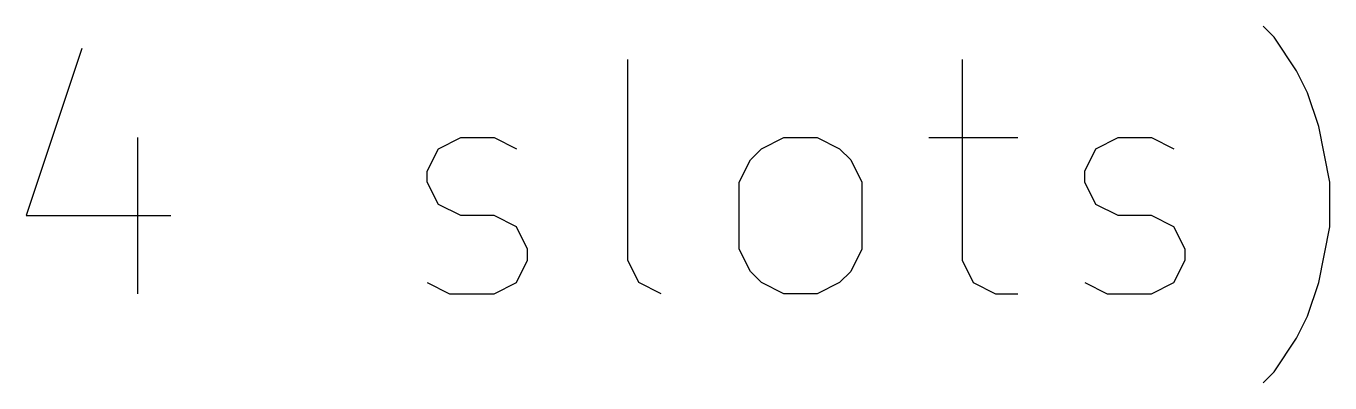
# Model space of a CAD drawing. Header units: millimetres. Extents: x 98 to 190, y -210 to -100.
# Drawn here: x 153.32 to 164.46, y -180.13 to -177.08 of the extents above; entities that cross this region are included whole.
import ezdxf

# ---------------------------------------------------------------- set-up
doc = ezdxf.new("R2010")
doc.units = ezdxf.units.MM
doc.layers.add('BLACK', color=250, linetype='CONTINUOUS')

msp = doc.modelspace()

# ---------------------------------------------------------------- linework, layer by layer
at = {"layer": 'BLACK', "linetype": 'CONTINUOUS'}
for p, q in [((163.986346, -177.174361), (163.891108, -177.079123)), ((153.795868, -177.2696), (153.319678, -178.698171)), ((164.176822, -177.460076), (163.986346, -177.174361)), ((158.462536, -179.079123), (158.462536, -177.364838)), ((161.319679, -177.364838), (161.319679, -179.079123)), ((164.27206, -177.650552), (164.176822, -177.460076)), ((164.367298, -177.936266), (164.27206, -177.650552)), ((164.462536, -178.412457), (164.367298, -177.936266)), ((154.272059, -178.031504), (154.272059, -179.364838)), ((156.843488, -178.126742), (157.033964, -178.031504)), ((157.033964, -178.031504), (157.319678, -178.031504)), ((157.319678, -178.031504), (157.510155, -178.126742)), ((159.605393, -178.126742), (159.795869, -178.031504)), ((159.795869, -178.031504), (160.081584, -178.031504)), ((160.081584, -178.031504), (160.27206, -178.126742)), ((161.033965, -178.031504), (161.795869, -178.031504)), ((162.462536, -178.126742), (162.653012, -178.031504)), ((162.653012, -178.031504), (162.938726, -178.031504)), ((162.938726, -178.031504), (163.129203, -178.126742)), ((156.74825, -178.317219), (156.843488, -178.126742)), ((159.510155, -178.22198), (159.605393, -178.126742)), ((160.27206, -178.126742), (160.367298, -178.22198)), ((162.367298, -178.317219), (162.462536, -178.126742)), ((159.414917, -178.412457), (159.510155, -178.22198)), ((160.367298, -178.22198), (160.462536, -178.412457)), ((156.74825, -178.412457), (156.74825, -178.317219)), ((162.367298, -178.412457), (162.367298, -178.317219)), ((156.843488, -178.602933), (156.74825, -178.412457)), ((159.414917, -178.983885), (159.414917, -178.412457)), ((160.462536, -178.412457), (160.462536, -178.983885)), ((162.462536, -178.602933), (162.367298, -178.412457)), ((164.462536, -178.793409), (164.462536, -178.412457)), ((157.033964, -178.698171), (156.843488, -178.602933)), ((162.653012, -178.698171), (162.462536, -178.602933)), ((153.319678, -178.698171), (154.557773, -178.698171)), ((157.319678, -178.698171), (157.033964, -178.698171)), ((157.510155, -178.793409), (157.319678, -178.698171)), ((162.938726, -178.698171), (162.653012, -178.698171)), ((163.129203, -178.793409), (162.938726, -178.698171)), ((157.605393, -178.983885), (157.510155, -178.793409)), ((163.224441, -178.983885), (163.129203, -178.793409)), ((164.367298, -179.2696), (164.462536, -178.793409)), ((157.605393, -179.079123), (157.605393, -178.983885)), ((159.510155, -179.174361), (159.414917, -178.983885)), ((160.462536, -178.983885), (160.367298, -179.174361)), ((163.224441, -179.079123), (163.224441, -178.983885)), ((157.510155, -179.2696), (157.605393, -179.079123)), ((158.557774, -179.2696), (158.462536, -179.079123)), ((159.605393, -179.2696), (159.510155, -179.174361)), ((160.367298, -179.174361), (160.27206, -179.2696)), ((161.319679, -179.079123), (161.414917, -179.2696)), ((163.129203, -179.2696), (163.224441, -179.079123)), ((156.74825, -179.2696), (156.938726, -179.364838)), ((157.319678, -179.364838), (157.510155, -179.2696)), ((158.74825, -179.364838), (158.557774, -179.2696)), ((159.795869, -179.364838), (159.605393, -179.2696)), ((160.27206, -179.2696), (160.081584, -179.364838)), ((161.414917, -179.2696), (161.605393, -179.364838)), ((162.367298, -179.2696), (162.557774, -179.364838)), ((162.938726, -179.364838), (163.129203, -179.2696)), ((164.27206, -179.555314), (164.367298, -179.2696)), ((156.938726, -179.364838), (157.319678, -179.364838)), ((160.081584, -179.364838), (159.795869, -179.364838)), ((161.605393, -179.364838), (161.795869, -179.364838)), ((162.557774, -179.364838), (162.938726, -179.364838)), ((164.176822, -179.74579), (164.27206, -179.555314)), ((163.986346, -180.031504), (164.176822, -179.74579)), ((163.891108, -180.126742), (163.986346, -180.031504))]:
    msp.add_line(p, q, dxfattribs=at)

doc.saveas('drawing.dxf')
